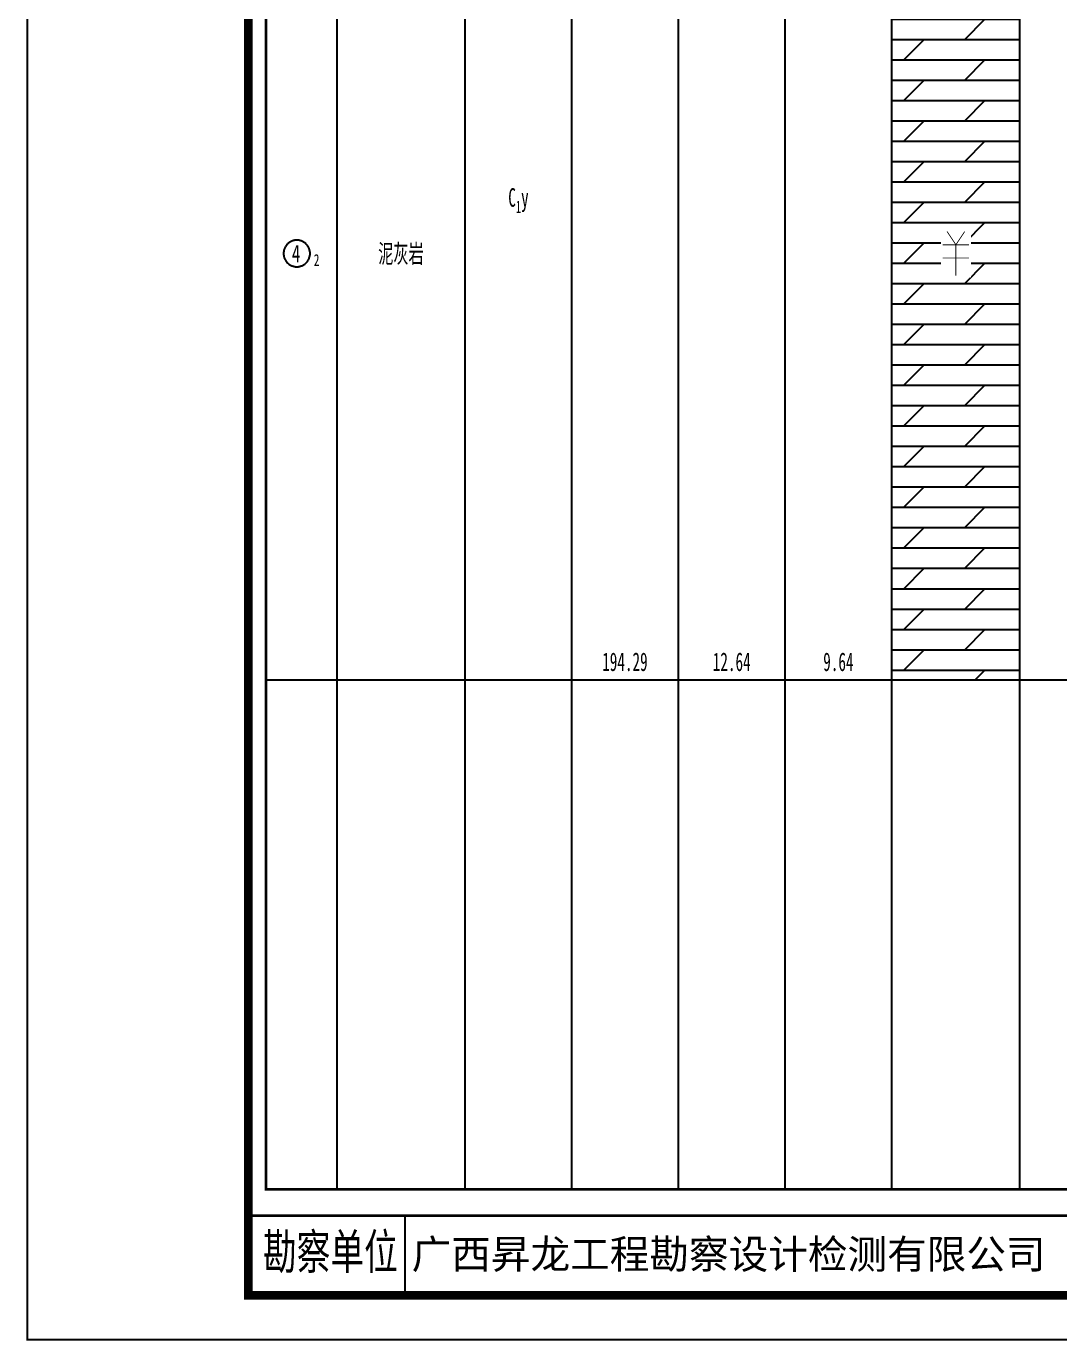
# Model space of a CAD drawing. Header units: millimetres. Extents: x 1264 to 9491, y 619 to 916.
# Drawn here: x 4827.3 to 4944.3, y 618.8 to 767.4 of the extents above; entities that cross this region are included whole.
import ezdxf
from ezdxf.enums import TextEntityAlignment as Align

# ---------------------------------------------------------------- set-up
doc = ezdxf.new("R2010")
doc.units = ezdxf.units.MM
doc.layers.add('GICAD_POU_TEXTS', color=7, linetype='Continuous')
doc.styles.add('HT', font='simhei.ttf')
doc.styles.add('LZ_FONT', font='simfang_0.ttf', dxfattribs={"width": 0.7, "height": 8})
doc.styles.add('成果图图块', font='simfang_0.ttf', dxfattribs={"height": 2.5})
doc.styles.add('成果图表体', font='simfang_0.ttf', dxfattribs={"width": 0.6, "height": 2.1})

# ---------------------------------------------------------------- blocks, each defined once
blk = doc.blocks.new('ZZT_DCBH_Y1.dwg24', base_point=(0.51, 0))
at = {"color": 7}
blk.add_polyline3d([(-1.52, 0.02, 0), (-1.52, -0.06, 0), (-1.52, -0.13, 0), (-1.51, -0.2, 0), (-1.5, -0.28, 0), (-1.48, -0.35, 0), (-1.46, -0.42, 0), (-1.44, -0.49, 0), (-1.41, -0.56, 0), (-1.38, -0.63, 0), (-1.35, -0.69, 0), (-1.31, -0.76, 0), (-1.27, -0.82, 0), (-1.23, -0.88, 0), (-1.18, -0.94, 0), (-1.14, -0.99, 0), (-1.09, -1.04, 0), (-1.03, -1.1, 0), (-0.98, -1.14, 0), (-0.92, -1.19, 0), (-0.86, -1.23, 0), (-0.8, -1.27, 0), (-0.73, -1.31, 0), (-0.67, -1.34, 0), (-0.6, -1.37, 0), (-0.53, -1.4, 0), (-0.46, -1.42, 0), (-0.39, -1.44, 0), (-0.32, -1.46, 0), (-0.25, -1.47, 0), (-0.17, -1.48, 0), (-0.1, -1.48, 0), (-0.02, -1.48, 0), (0.05, -1.48, 0), (0.12, -1.48, 0), (0.2, -1.47, 0), (0.27, -1.46, 0), (0.34, -1.44, 0), (0.41, -1.42, 0), (0.48, -1.4, 0), (0.55, -1.37, 0), (0.62, -1.34, 0), (0.68, -1.31, 0), (0.75, -1.27, 0), (0.81, -1.23, 0), (0.87, -1.19, 0), (0.93, -1.14, 0), (0.98, -1.1, 0), (1.04, -1.04, 0), (1.09, -0.99, 0), (1.13, -0.94, 0), (1.18, -0.88, 0), (1.22, -0.82, 0), (1.26, -0.76, 0), (1.3, -0.69, 0), (1.33, -0.63, 0), (1.36, -0.56, 0), (1.39, -0.49, 0), (1.41, -0.42, 0), (1.43, -0.35, 0), (1.45, -0.28, 0), (1.46, -0.2, 0), (1.47, -0.13, 0), (1.47, -0.06, 0), (1.48, 0.02, 0), (1.47, 0.09, 0), (1.47, 0.16, 0), (1.46, 0.24, 0), (1.45, 0.31, 0), (1.43, 0.38, 0), (1.41, 0.45, 0), (1.39, 0.52, 0), (1.36, 0.59, 0), (1.33, 0.66, 0), (1.3, 0.72, 0), (1.26, 0.79, 0), (1.22, 0.85, 0), (1.18, 0.91, 0), (1.13, 0.97, 0), (1.09, 1.02, 0), (1.04, 1.08, 0), (0.98, 1.13, 0), (0.93, 1.18, 0), (0.87, 1.22, 0), (0.81, 1.26, 0), (0.75, 1.3, 0), (0.68, 1.34, 0), (0.62, 1.37, 0), (0.55, 1.4, 0), (0.48, 1.43, 0), (0.41, 1.45, 0), (0.34, 1.47, 0), (0.27, 1.49, 0), (0.2, 1.5, 0), (0.12, 1.51, 0), (0.05, 1.51, 0), (-0.02, 1.52, 0), (-0.1, 1.51, 0), (-0.17, 1.51, 0), (-0.25, 1.5, 0), (-0.32, 1.49, 0), (-0.39, 1.47, 0), (-0.46, 1.45, 0), (-0.53, 1.43, 0), (-0.6, 1.4, 0), (-0.67, 1.37, 0), (-0.73, 1.34, 0), (-0.8, 1.3, 0), (-0.86, 1.26, 0), (-0.92, 1.22, 0), (-0.98, 1.18, 0), (-1.03, 1.13, 0), (-1.09, 1.08, 0), (-1.14, 1.02, 0), (-1.18, 0.97, 0), (-1.23, 0.91, 0), (-1.27, 0.85, 0), (-1.31, 0.79, 0), (-1.35, 0.72, 0), (-1.38, 0.66, 0), (-1.41, 0.59, 0), (-1.44, 0.52, 0), (-1.46, 0.45, 0), (-1.48, 0.38, 0), (-1.5, 0.31, 0), (-1.51, 0.24, 0), (-1.52, 0.16, 0), (-1.52, 0.09, 0), (-1.52, 0.02, 0)], dxfattribs=at)
at = {"layer": 'GICAD_POU_TEXTS', "color": 7, "style": '成果图图块', "width": 0.7}
blk.add_text('4', height=2, dxfattribs=at).set_placement((-0.11, -0.99), align=Align.CENTER)
blk.add_text('2', height=1.33, dxfattribs=at).set_placement((1.9, -1.39))
blk = doc.blocks.new('FH_ZHONG.dwg', base_point=(0, 0.03))
blk.add_wipeout([(-1.7, -2.67), (1.7, -2.67), (1.7, 2.73), (-1.7, 2.73)])
at = {"color": 7, "const_width": 0.1}
for points in [[(-1, 2.53), (0, 1.03), (1, 2.53)], [(-1.5, 1.03), (1.5, 1.03)], [(0, 1.03), (0, -2.47)], [(-1.5, -0.47), (1.5, -0.47)]]:
    blk.add_lwpolyline(points, dxfattribs=at)
blk = doc.blocks.new('柱状图图框模板-(昇龙标准).dwg16', base_point=(27, 229))
blk.add_line((42.74, 4.95), (42.74, 13.95))
blk.add_line((42.74, 4.95), (42.74, 13.95))
for points, const_width in [([(0, 0), (210, 0), (210, 297), (0, 297)], 0.25), ([(25, 5), (205, 5), (205, 292), (25, 292)], 1), ([(27, 265), (203, 265), (203, 17), (27, 17)], 0.3)]:
    blk.add_lwpolyline(points, close=True, dxfattribs=dict(const_width=const_width))
at = {"const_width": 0.3}
blk.add_lwpolyline([(25, 14), (205, 14)], dxfattribs=at)
at = {"style": 'LZ_FONT', "width": 0.7}
blk.add_text('勘察单位', height=4, dxfattribs=at).set_placement((26.65, 7.95))
at = {"style": 'HT'}
blk.add_text('广西昇龙工程勘察设计检测有限公司', height=3.2865, dxfattribs=at).set_placement((43.48, 8.02))

msp = doc.modelspace()

# ---------------------------------------------------------------- hatches: boundary and pattern name
at = {"linetype": 'Continuous'}
h = msp.add_hatch(dxfattribs=at)
h.set_pattern_fill('GKNHY1', scale=0.5, style=0, pattern_type=2)
h.set_pattern_definition([(0, (0, 0), (0, 2.3), []), (45, (0, 0), (4e-16, 4.5999997), [3.252691, -6.5053825])])
h.paths.add_polyline_path([(4925.27, 693.49), (4939.75, 693.49), (4939.75, 789.89), (4925.27, 789.89)])

# ---------------------------------------------------------------- linework, layer by layer
at = {"color": 0}
for p, q in [((4854.45, 693.49), (4854.45, 789.89)), ((4862.5, 693.49), (4862.5, 789.89)), ((4854.45, 693.49), (4862.5, 693.49))]:
    msp.add_line(p, q, dxfattribs=at)
for points in [[(4854.45, 635.89), (4854.45, 819.89)], [(4862.5, 635.89), (4862.5, 819.89)], [(4862.5, 635.89), (4862.5, 819.89)], [(4876.98, 635.89), (4876.98, 819.89)], [(4876.98, 635.89), (4876.98, 819.89)], [(4889.06, 635.89), (4889.06, 819.89)], [(4889.06, 635.89), (4889.06, 819.89)], [(4901.13, 635.89), (4901.13, 819.89)], [(4901.13, 635.89), (4901.13, 819.89)], [(4913.2, 635.89), (4913.2, 819.89)], [(4913.2, 635.89), (4913.2, 819.89)], [(4925.27, 635.89), (4925.27, 819.89)], [(4925.27, 635.89), (4925.27, 819.89)], [(4939.75, 635.89), (4939.75, 819.89)], [(4939.75, 635.89), (4939.75, 819.89)], [(4876.98, 693.49), (4876.98, 801.89)], [(4889.06, 693.49), (4889.06, 801.89)], [(4862.5, 693.49), (4862.5, 789.89)], [(4876.98, 693.49), (4876.98, 789.89)], [(4889.06, 693.49), (4889.06, 789.89)], [(4901.13, 693.49), (4901.13, 789.89)], [(4901.13, 693.49), (4901.13, 789.89)], [(4913.2, 693.49), (4913.2, 789.89)], [(4913.2, 693.49), (4913.2, 789.89)], [(4925.27, 693.49), (4925.27, 789.89)], [(4939.75, 693.49), (4939.75, 789.89)], [(4862.5, 693.49), (4876.98, 693.49)], [(4876.98, 693.49), (4889.06, 693.49)], [(4889.06, 693.49), (4901.13, 693.49)], [(4901.13, 693.49), (4913.2, 693.49)], [(4913.2, 693.49), (4925.27, 693.49)], [(4939.75, 693.49), (4985.38, 693.49)], [(4854.45, 635.89), (4862.5, 635.89)], [(4862.5, 635.89), (4876.98, 635.89)], [(4876.98, 635.89), (4889.06, 635.89)], [(4889.06, 635.89), (4901.13, 635.89)], [(4901.13, 635.89), (4913.2, 635.89)], [(4913.2, 635.89), (4925.27, 635.89)], [(4925.27, 635.89), (4939.75, 635.89)], [(4939.75, 635.89), (4985.38, 635.89)]]:
    msp.add_lwpolyline(points, dxfattribs=at)
at = {"color": 7, "flags": 128}
msp.add_lwpolyline([(4925.27, 693.49), (4939.75, 693.49)], dxfattribs=at)

# ---------------------------------------------------------------- block references
msp.add_blockref('ZZT_DCBH_Y1.dwg24', (4858.47, 741.69))

# ---------------------------------------------------------------- texts
at = {"color": 0, "style": '成果图表体', "width": 0.6}
for s, height, p in [('C', 2.1, (4881.86, 746.99)), ('1', 1.4, (4882.73, 746.29)), ('y', 2.1, (4883.31, 746.99)), ('泥灰岩', 2.1, (4867.14, 740.64)), ('194.29', 2.1, (4892.49, 694.49)), ('12.64', 2.1, (4905, 694.49)), ('9.64', 2.1, (4917.5, 694.49))]:
    msp.add_text(s, height=height, dxfattribs=at).set_placement(p)

# ---------------------------------------------------------------- next in the draw order: block references
msp.add_blockref('FH_ZHONG.dwg', (4932.51, 741.69))

# ---------------------------------------------------------------- next in the draw order: block references
msp.add_blockref('柱状图图框模板-(昇龙标准).dwg16', (4854.45, 847.89))

doc.saveas('drawing.dxf')
